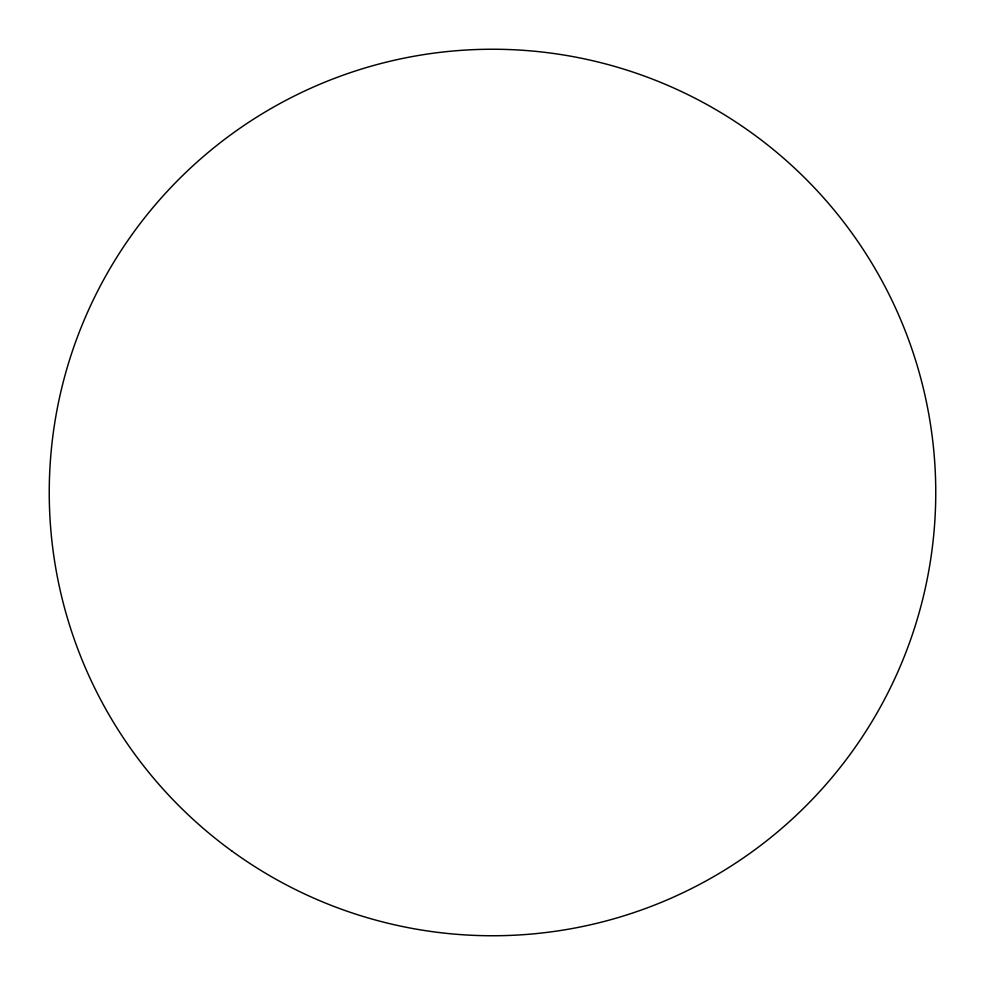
<?xml version="1.0" encoding="UTF-8"?>
<svg xmlns="http://www.w3.org/2000/svg" width="985" height="985" viewBox="0 0 985 985"><rect width="100%" height="100%" fill="white"/><g stroke="black" fill="none" stroke-linecap="round" stroke-linejoin="round"><path stroke-width="1.48" d="M231.968 851.102A443.25 443.25 0 0 0 933.324 538.832A443.25 443.25 0 0 0 312.208 87.567A443.25 443.25 0 0 0 231.968 851.102"/></g></svg>
